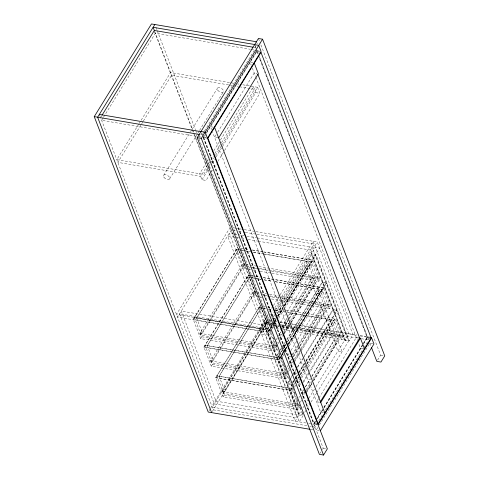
<?xml version="1.0" encoding="UTF-8"?>
<svg xmlns="http://www.w3.org/2000/svg" width="479" height="479" viewBox="0 0 479 479"><rect width="100%" height="100%" fill="white"/><g stroke="black" fill="none" stroke-linecap="round" stroke-linejoin="round"><path stroke-width="0.36" stroke-dasharray="2.4 1.8" d="M100.955 116.948L101.74 115.678M103.177 117.756L101.608 120.301L200.982 137.15M103.572 117.121L155.394 33.183L250.355 49.283M138.784 124.049L116.792 159.657L203.761 174.404L208.473 166.77M139.173 123.414L140.742 120.87M141.137 120.235L170.584 72.545L229.968 82.61M142.97 121.678L117.84 162.375L200.683 176.416L208.143 164.339M143.365 121.043L171.632 75.257L232.477 85.573M163.561 175.482L190.259 132.24M190.654 131.605L191.834 129.695M192.223 129.061L217.352 88.364M169.686 178.775L197.564 133.629M197.959 132.988L199.132 131.084M199.527 130.45L223.477 91.657M204.108 131.629L202.144 134.809L200.671 134.557M204.497 130.995L255.145 48.966M203.192 137.521L203.976 136.252M207.12 131.162L256.978 50.409M204.521 135.617L203.347 137.521L207.467 138.215M206.473 132.449L256.942 50.714L259.69 51.175M316.769 423.592L314.02 423.131L203.809 137.509L206.162 133.689M206.557 133.054L256.834 51.63L259.582 52.091M216.125 134.707L214.556 137.251L218.675 137.952M217.7 132.162L254.229 72.994L256.978 73.461M206.706 162.255L199.635 173.703L201.964 179.739L206.09 180.433L210.012 174.075M207.096 161.621L208.275 159.717M209.844 157.172L211.808 153.993M213.772 150.813L220.053 140.64M220.448 140L253.427 86.591L255.75 92.621L221.987 147.304M208.539 163.698L210.497 160.519M210.892 159.884L213.245 156.07M214.82 153.525L221.1 143.353M221.496 142.718L254.475 89.304L239.075 86.693M208.862 166.135L210.826 162.956M211.221 162.321L213.969 157.872M215.538 155.328L221.819 145.155M222.214 144.514L257.546 87.286L240.23 84.352M201.964 179.739L208.245 169.56M208.64 168.925L210.604 165.746M212.173 163.201L214.526 159.387M216.101 156.843L221.597 147.939M211.586 171.536L212.371 170.261M213.939 167.716L216.298 163.902M217.867 161.357L224.148 151.184M224.543 150.55L259.875 93.321L257.546 87.286M230.285 227.268L176.5 314.386L263.462 329.127L268.569 320.858M231.333 229.98L177.547 317.098L260.384 331.145L266.671 320.966M200.641 338.617L201.791 336.761L194.396 317.607L269.366 330.318L276.76 349.472L275.611 351.323L200.641 338.617L193.253 319.463L237.698 247.481M193.288 319.553L237.734 247.577M196.683 318.08L238.835 249.81M277.455 344.67L275.503 347.826L200.533 335.114L199.833 333.306L242.751 263.797L244.955 264.174M200.533 335.114L243.452 265.611L242.751 263.797M202.467 333.073L244.619 264.797L238.799 249.721L196.647 317.99L202.467 333.073L200.216 332.689M248.35 269.24L243.943 268.491L245.086 266.635M211.293 366.213L212.436 364.357L205.048 345.203L280.017 357.915L287.406 377.069L286.262 378.925L211.293 366.213L203.904 347.059L248.344 275.084L250.547 275.455M207.329 345.676L249.487 277.407M288.101 372.267L286.155 375.422L211.185 362.717L210.485 360.903L253.403 291.4L255.606 291.771M211.185 362.717L254.098 293.208L253.403 291.4M213.113 360.669L255.271 292.394L249.451 277.317L207.293 345.587L213.113 360.669L210.868 360.286M259.001 296.836L254.588 296.088L255.732 294.232M223.106 396.828L224.25 394.971L216.861 375.817L291.831 388.529L299.219 407.683L298.076 409.533L223.106 396.828L215.718 377.674L260.157 305.692L262.396 306.159M260.193 305.782L215.748 377.763L290.717 390.475L292.645 387.355M219.143 376.29L261.294 308.021M266.797 316.344L259.337 328.426L295.124 421.173L298.944 414.994L265.48 328.283L269.605 328.983L303.063 415.694L299.249 421.873L265.791 335.156L269.719 328.798M267.192 315.709L269.156 312.53M269.545 311.895L271.904 308.081M273.473 305.536L279.754 295.363M280.149 294.729L313.128 241.314L348.916 334.055L345.102 340.234L349.221 340.934L353.041 334.755L317.254 242.009L254.481 231.369M209.024 410.778L210.203 408.874M210.592 408.24L265.462 319.373M298.746 404.773L297.962 406.036L222.992 393.325L222.298 391.517L265.21 322.008L267.42 322.385M268.24 318.427L270.204 315.248M270.593 314.607L272.952 310.793M274.916 307.614L280.017 299.351M281.586 296.806L314.176 244.027L255.529 234.081M222.992 393.325L265.911 323.822L265.21 322.008M212.305 411.509L267.659 321.852M224.926 391.283L267.078 323.008L261.265 307.931L219.107 376.201L224.926 391.283L222.681 390.9M268.959 320.223L269.743 318.954M271.318 316.409L273.671 312.595M275.239 310.051L281.52 299.878M281.915 299.243L317.254 242.009M268.342 323.648L261.666 334.462L265.791 335.156M268.737 323.014L270.306 320.469M271.874 317.924L274.233 314.11M275.802 311.566L281.299 302.668M281.688 302.027L315.457 247.344L319.577 248.044L283.46 306.542M280.712 356.568L276.593 355.867L266.114 328.726L268.474 324.906M270.827 321.092L268.869 324.271L279.143 326.061M271.222 320.457L274.76 314.727M275.15 314.092L281.442 303.902M281.832 303.267L311.703 254.888L315.829 255.588L326.301 282.736L295.256 333.019M268.677 327.408L267.156 330.031L268.713 327.498M270.629 324.247L271.413 322.984M272.976 320.457L275.317 316.661M277.269 313.506L282.341 305.285M283.903 302.758L309.272 261.666L283.939 302.848M271.449 323.074L270.665 324.337L273.599 324.87M273.006 320.547L275.347 316.757M277.299 313.595L282.376 305.374M275.185 345.401L272.94 345.018L267.815 331.749L269.767 328.588M271.33 326.061L272.108 324.792M273.671 322.265L276.012 318.475M277.575 315.942L283.041 307.093M284.598 304.566L309.973 263.474L312.218 263.857L285.286 307.476M271.288 326.259L272.467 324.349M272.856 323.714L276 318.625M277.569 316.08L283.065 307.183M270.15 329.055L268.222 332.175L275.611 351.323M270.539 328.42L272.491 325.265M272.88 324.63L276.006 319.571M277.952 316.415L283.029 308.195M284.592 305.668L312.667 260.193L264.157 251.972M270.186 329.145L268.258 332.264L193.253 319.463M270.575 328.516L272.527 325.355M272.916 324.72L276.036 319.667M277.988 316.505L283.065 308.284M284.622 305.758L312.703 260.283L264.192 252.062M271.419 327.516L272.599 325.606M274.168 323.062L276.132 319.882M276.916 318.607L283.209 308.422M284.777 305.877L315.829 255.588M272.018 328.971L273.97 325.81M274.359 325.175L277.09 320.75M278.652 318.224L283.73 310.003M276.868 328.468L278.437 325.918M280.407 322.738L285.514 314.458M287.089 311.913L309.099 276.257L313.224 276.958L288.849 316.433M281.814 326.492L286.921 318.218M288.496 315.667L312.476 276.832L314.805 282.861L290.43 322.337M282.167 327.259L287.28 318.978M280.766 331.953L279.191 334.498L283.317 335.198M282.73 328.768L288.627 319.218M289.023 318.583L311.428 282.293L315.553 282.993L319.625 293.549L315.499 292.849L305.027 265.701L309.153 266.402L313.224 276.958M272.94 345.018L275.67 340.593M276.06 339.964L278.012 336.803M278.401 336.168L280.742 332.378M282.694 329.217L288.939 319.098M289.328 318.469L315.092 276.748L309.973 263.474M275.503 347.826L274.808 346.018L277.928 340.964M279.479 338.443L281.826 334.641M283.772 331.492L317.721 276.509L268.479 268.162M283.748 333.162L290.034 322.972M277.844 344.036L279.796 340.874M280.185 340.246L282.526 336.456M284.478 333.294L290.717 323.181M291.112 322.553L318.421 278.323L317.721 276.509M283.712 334.564L289.609 325.013M291.178 322.463L315.553 282.993M271.874 273.228L318.912 281.203L320.056 279.347L312.667 260.193M276.593 355.867L279.73 350.778M280.125 350.143L282.089 346.964M282.484 346.329L284.837 342.509M286.807 339.324L293.094 329.139M293.489 328.504L322.175 282.035L311.703 254.888M290.675 384.044L287.238 383.463L276.766 356.322L279.119 352.502M280.694 349.957L281.478 348.688M281.874 348.053L285.406 342.323M286.981 339.779L292.088 331.498M292.483 330.863L322.355 282.49L326.474 283.185L336.953 310.332L305.901 360.615M279.718 354.376L277.802 357.627L279.754 354.466M281.281 351.843L282.844 349.317M283.233 348.688L285.963 344.257M287.526 341.731L292.597 333.516M294.16 330.983L319.918 289.262L294.196 331.073M281.317 351.939L282.873 349.407M283.269 348.778L285.999 344.353M287.562 341.82L292.633 333.606M285.837 372.997L283.586 372.614L278.467 359.346L280.419 356.184M281.981 353.658L283.927 350.496M284.322 349.862L286.664 346.072M288.226 343.539L293.298 335.324M295.25 332.163L320.619 291.07L322.87 291.454L295.938 335.072M281.892 354.658L283.855 351.478M284.251 350.844L286.604 347.024M288.568 343.844L293.681 335.569M286.262 378.925L278.874 359.771L280.796 356.651M281.185 356.023L283.137 352.861M283.532 352.227L286.652 347.167M288.603 344.012L294.07 335.162M294.459 334.528L323.313 287.789L263.043 277.575M280.832 356.741L278.91 359.861L203.94 347.149L248.379 275.174L250.583 275.545M281.221 356.113L283.173 352.951M283.562 352.316L286.687 347.263M288.639 344.102L294.1 335.252M294.495 334.617L323.349 287.879L263.079 277.664M282.065 355.113L283.245 353.203M283.64 352.568L286.777 347.479M287.957 345.569L293.855 336.019M294.25 335.384L326.474 283.185M282.275 357.196L280.712 359.729L278.467 359.346M282.664 356.568L284.616 353.406M285.011 352.772L287.352 348.981M289.304 345.82L295.549 335.707M289.088 353.52L287.514 356.065L291.639 356.765M291.052 350.335L297.345 340.15M297.734 339.509L319.75 303.854L323.876 304.554L299.501 344.03M292.07 354.723L298.357 344.539M298.752 343.904L323.121 304.428L325.451 310.458L301.081 349.933M292.819 354.855L299.106 344.664M291.418 359.549L289.843 362.094L293.968 362.795M293.382 356.364L299.668 346.179M300.064 345.545L322.08 309.889L326.199 310.59L330.276 321.146L326.151 320.445L315.679 293.298L319.798 293.998L323.876 304.554M283.586 372.614L286.316 368.189M286.711 367.561L288.663 364.399M289.053 363.765L291.783 359.34M293.346 356.813L299.591 346.7M299.98 346.066L325.738 304.345L320.619 291.07M286.155 375.422L285.454 373.614L286.622 371.722M288.178 369.201L288.963 367.926M290.519 365.411L292.867 361.609M294.423 359.088L299.501 350.868M301.057 348.341L328.372 304.105L279.125 295.759M294.393 360.759L300.686 350.568M288.496 371.632L290.442 368.471M290.837 367.842L293.567 363.417M294.357 362.16L329.067 305.919L328.372 304.105M282.52 300.824L329.558 308.799L330.702 306.943L323.313 287.789M287.238 383.463L289.597 379.649M291.166 377.105L292.741 374.56M293.13 373.925L295.884 369.471M297.453 366.92L302.566 358.645M304.135 356.101L332.827 309.632L322.355 282.49M303.177 414.778L299.052 414.078L287.412 383.919L289.771 380.098M290.166 379.464L292.124 376.284M292.519 375.65L295.663 370.56M297.627 367.375L303.129 358.46M303.524 357.825L333.001 310.087L337.126 310.781L348.76 340.946L317.32 391.87M292.543 382.254L293.717 380.35M295.292 377.805L297.645 373.985M298.824 372.075L304.327 363.166M292.717 382.709L293.896 380.799M294.286 380.164L297.429 375.075M298.609 373.165L304.506 363.615M306.075 361.07L337.126 310.781M292.31 383.721L289.579 388.146M292.735 383.182L294.657 379.931M295.046 379.296L297.387 375.506M299.375 372.434L305.584 362.232M306.009 361.687L331.767 319.966M297.651 403.611L295.399 403.228L290.28 389.96L293.01 385.535M293.399 384.9L295.351 381.739M295.741 381.11L298.477 376.686M300.034 374.153L306.279 364.04M306.674 363.405L332.432 321.684L334.683 322.068L307.752 365.687M298.076 409.533L290.687 390.385L292.609 387.266M296.124 381.577L298.854 377.153M300.417 374.62L305.488 366.405M307.051 363.878L335.126 318.403L342.515 337.557L341.371 339.407L333.983 320.259L287.675 312.41M293.034 386.721L294.986 383.565M295.375 382.931L298.89 377.242M300.453 374.716L305.524 366.495M307.087 363.968L335.162 318.493L285.879 310.057M294.088 387.81L292.525 390.337L290.28 389.96M294.477 387.176L296.429 384.02M296.818 383.386L299.555 378.961M301.111 376.434L307.356 366.315M300.129 380.476L298.166 383.661L302.285 384.362M301.704 377.931L306.811 369.656M308.386 367.106L330.396 331.456L334.522 332.151L310.147 371.626M303.111 381.685L309.009 372.135M309.398 371.5L333.773 332.025L337.264 341.072L313.284 379.913M303.464 382.452L309.757 372.261M303.62 389.523L301.656 392.708L305.776 393.409L312.069 383.224M305.195 386.978L310.302 378.703M311.877 376.153L333.893 340.503L338.012 341.198L342.09 351.754L337.964 351.059L326.325 320.894L330.45 321.595L334.522 332.151M295.399 403.228L297.351 400.067M298.914 397.54L299.692 396.277M301.255 393.744L303.596 389.954M305.548 386.793L310.23 379.206M311.793 376.68L337.551 334.959L332.432 321.684M297.962 406.036L297.267 404.228L298.046 402.965M301.944 396.654L304.68 392.223M306.237 389.702L311.314 381.482M312.871 378.955L340.186 334.719L293.142 326.744M306.602 390.732L312.889 380.548M300.303 402.246L302.255 399.085M302.644 398.456L304.985 394.666M306.548 392.133L312.009 383.29M313.571 380.763L340.88 336.527L340.186 334.719M313.643 380.673L338.012 341.198M299.052 414.078L301.016 410.898M302.979 407.719L303.764 406.443M308.482 398.809L305.728 403.264L309.853 403.965L306.71 409.054M308.871 398.175L314.38 389.259M315.948 386.709L344.641 340.246L333.001 310.087M304.746 412.233L306.321 409.689M311.033 402.055L316.93 392.505M318.583 398.576L316.619 401.761L320.056 402.342M318.978 397.941L356.292 337.503L359.669 338.078M314.02 423.131L315.589 420.586M315.978 419.945L322.265 409.773M323.834 407.228L361.938 345.515M363.507 342.97L367.046 337.246L258.983 57.199M315.469 421.508L313.907 424.047L318.032 424.741M317.427 418.341L323.684 408.204M324.079 407.569L363.202 344.209M363.591 343.575L367.501 337.24M315.439 421.807L313.871 424.352L312.398 424.101M317.403 418.628L323.684 408.449M324.079 407.815L362.944 344.862M363.339 344.227L367.656 337.234M314.23 428.178L316.876 423.885M318.84 420.706L322.768 414.347M325.516 409.892L363.603 348.215M363.992 347.58L368.315 340.581M369.046 339.389L370.075 337.725M317.799 427.543L316.236 430.076L318.984 430.543M319.361 425.005L369.83 343.269L373.267 343.85M320.164 453.116L320.93 451.877M322.451 449.41L323.217 448.17L203.168 137.066M377.578 360.13L380.631 355.184L260.043 42.685M253.726 47.319L255.93 47.69M251.092 49.409L254.774 50.032M252.906 62.905L250.158 62.438L251.23 65.228M230.698 82.735L233.632 83.232M236.566 83.729L239.494 84.226M233.213 85.699L238.344 86.567M255.75 92.621L259.875 93.321M213.233 127.163L210.479 126.695L211.556 129.48M203.809 137.509L205.868 137.856M233.219 227.764L234.686 228.01M235.417 228.136L241.284 229.13M244.218 229.627L253.744 231.243M232.8 230.231L235.734 230.728M238.668 231.225L242.332 231.848M245.266 232.345L254.792 233.962M233.728 233.974L229.333 233.225L264.073 323.253L269.934 324.247M234.465 234.093L237.392 234.59M238.129 234.716L243.991 235.71M246.924 236.207L256.457 237.823M257.187 237.949L312.17 247.272L346.91 337.3L293.393 328.229M238.614 237.871L227.615 236.003L262.354 326.037L268.953 327.151M241.542 238.368L245.212 238.991M248.14 239.488L257.672 241.099M258.403 241.224L310.458 250.05L345.197 340.078L282.574 329.438M241.368 248.11L244.308 248.607M245.044 248.733L248.721 249.355M252.397 249.978L263.42 251.846M245.08 248.823L248.757 249.445M252.433 250.068L263.456 251.936M245.374 250.834L236.554 249.337L243.943 268.491M246.104 250.96L250.517 251.703M253.457 252.205L263.743 253.948M264.48 254.074L311.524 262.049L318.912 281.203M236.584 249.427L243.937 250.673M244.673 250.798L250.553 251.798M253.493 252.295L262.312 253.792M263.049 253.912L311.554 262.139M245.691 264.3L249.367 264.923M250.104 265.049L255.984 266.043M258.923 266.54L267.743 268.036M242.368 264.42L244.619 264.797M315.092 276.748L317.337 277.125M243.452 265.611L245.655 265.983M246.392 266.108L249.331 266.605M252.271 267.102L255.948 267.725M259.618 268.354L268.438 269.845M269.174 269.97L318.421 278.323M248.763 267.258L250.23 267.51M250.966 267.635L256.846 268.629M257.582 268.755L268.605 270.623M271.545 271.12L320.056 279.347M249.086 269.36L250.559 269.611M253.499 270.108L257.169 270.731M260.109 271.234L271.138 273.102M322.175 282.035L326.301 282.736M251.283 275.581L254.96 276.203M255.696 276.329L260.103 277.078M251.319 275.67L254.996 276.293M255.732 276.419L260.139 277.167M251.613 277.682L247.2 276.934L254.588 296.088M252.343 277.808L255.283 278.305M256.02 278.431L261.163 279.305M264.103 279.802L272.192 281.173M275.132 281.67L322.169 289.645L329.558 308.799M247.236 277.024L250.176 277.521M250.912 277.646L253.852 278.149M254.583 278.269L261.199 279.395M264.139 279.892L272.228 281.263M275.168 281.76L322.205 289.735M256.343 291.897L260.013 292.519M260.75 292.645L266.629 293.639M269.569 294.136L278.389 295.633M253.02 292.016L255.271 292.394M325.738 304.345L327.989 304.728M254.098 293.208L256.307 293.579M257.037 293.705L260.714 294.328M261.45 294.453L267.33 295.447M270.27 295.95L279.089 297.441M279.826 297.567L329.067 305.919M263.085 295.477L267.498 296.226M268.228 296.351L279.257 298.219M282.197 298.716L330.702 306.943M259.738 296.956L263.408 297.585M264.145 297.704L268.557 298.453M271.497 298.95L281.784 300.698M332.827 309.632L336.953 310.332M263.097 306.195L266.809 306.907M267.51 306.937L271.952 307.775M274.856 308.189L285.185 310.021M263.42 308.296L259.013 307.548L266.402 326.702M264.157 308.422L265.629 308.668M268.569 309.165L272.246 309.793M275.185 310.29L284.736 311.907M259.049 307.638L261.989 308.135M262.726 308.26L265.665 308.757M268.605 309.26L272.276 309.883M275.215 310.38L284.771 311.997M287.711 312.5L334.019 320.349M272.791 317.912L275.545 318.379M270.312 320.194L268.839 319.942L262.384 303.225M273.252 320.696L276.934 321.319M279.88 321.816L289.448 323.439M290.184 323.565L357.172 334.923M360.118 335.42L369.686 337.042M268.282 320.385L266.073 320.008L212.287 407.126L305.77 422.975M269.018 320.511L271.964 321.008M272.701 321.134L277.113 321.882M280.059 322.385L288.891 323.882M291.837 324.379L357.352 335.486M360.298 335.983L369.566 337.587M367.046 337.246L369.105 337.599M274.036 323.505L278.443 324.253M279.179 324.379L290.202 326.247M269.33 323.097L267.12 322.726L193.995 133.21M270.066 323.223L271.539 323.475M274.479 323.972L278.161 324.594M281.107 325.097L292.148 326.971M292.885 327.091L358.4 338.198M361.346 338.701L368.704 339.946L259.552 57.067M264.833 322.63L267.078 323.008M337.551 334.959L339.803 335.336M274.335 324.996L278.73 325.738M281.664 326.235L292.663 328.103M265.911 323.822L268.114 324.193M282.083 326.558L290.903 328.055M291.639 328.181L340.88 336.527M269.018 325.097L272.695 325.72M273.425 325.846L279.305 326.84M282.245 327.337L291.064 328.834M291.801 328.959L342.515 337.557M271.545 327.57L273.353 327.899M275.958 328.319L281.838 329.318M344.641 340.246L348.76 340.946M266.114 328.726L270.24 329.42M194.432 317.697L269.402 330.408M267.815 331.749L270.066 332.127M363.118 348.526L360.37 348.059L358.585 343.443M380.631 355.184L383.38 355.652M283.269 345.054L287.388 345.754M283.442 345.509L286.191 345.976M199.833 333.306L274.808 346.018M201.791 336.761L276.76 349.472M276.766 356.322L280.892 357.017L281.963 359.801M205.084 345.299L280.053 358.005M203.904 347.059L278.874 359.771M293.914 372.65L298.04 373.351M294.088 373.105L296.842 373.572M210.485 360.903L285.454 373.614M212.436 364.357L287.406 377.069M287.412 383.919L291.537 384.613L292.861 388.044M216.897 375.907L291.867 388.619M215.718 377.674L290.687 390.385M222.298 391.517L297.267 404.228M224.25 394.971L299.219 407.683M323.445 412.784L320.691 412.317L212.634 132.27M298.944 414.994L303.063 415.694M308.716 423.478L311.661 423.975M306.817 425.693L213.335 409.838L100.416 117.205M309.763 426.19L311.236 426.442M311.973 426.567L314.919 427.064L200.923 131.641M310.991 429.471L313.2 429.843M323.217 448.17L326.654 448.757M258.432 38.5L259.774 41.99M256.427 41.745L257.504 44.529M254.708 44.523L256.055 48.008M256.325 48.708L258.205 53.582M255.133 46.02L256.499 49.565M256.768 50.259L258.115 53.75M259.193 56.54L368.537 339.916M369.818 343.227L371.159 346.718M256.834 51.63L257.906 54.414M252.307 68.012L255.529 76.371M255.798 77.071L357.412 340.395M349.221 340.934L315.763 254.223L311.643 253.523L345.102 340.234M303.955 390.499L304.758 392.582M201.533 132.827L202.904 136.371M199.204 134.419L200.282 137.21M155.92 27.309L156.992 30.093M157.262 30.794L195.438 129.731M195.707 130.426L196.785 133.216M198.935 138.79L262.115 302.524M270.509 330.121L271.85 333.6M273.461 337.773L274.269 339.862M275.88 344.036L276.688 346.125M278.832 351.694L279.64 353.783M283.035 362.585L283.843 364.675M284.113 365.369L285.724 369.549M285.993 370.243L287.334 373.722M288.945 377.901L290.292 381.38M294.447 392.157L295.771 395.582M296.83 398.324L298.148 401.755M299.207 404.492L300.004 406.551M300.267 407.234L301.854 411.347M302.117 412.036L302.914 414.09M154.741 31.482L192.378 129.031M192.648 129.725L193.726 132.509M154.43 31.614L192.067 129.162M192.336 129.857L193.408 132.641M193.678 133.342L267.545 324.846M99.339 114.415L100.147 116.511M264.109 325.121L181.266 311.075L216.005 401.103L298.848 415.149L264.109 325.121M262.39 327.899L179.547 313.853L214.287 403.881L297.13 417.928L262.39 327.899M163.968 177.26A3.491 1.94 31.7 0 0 169.404 179.194A3.491 1.94 31.7 0 0 166.5 174.931A3.491 1.94 31.7 0 0 163.968 177.26M217.759 90.148A3.491 1.94 31.7 0 0 223.19 92.076A3.491 1.94 31.7 0 0 220.292 87.813A3.491 1.94 31.7 0 0 217.759 90.148"/><path stroke-width="0.72" d="M310.254 429.346L208.239 412.048L94.249 116.625L151.472 23.95L256.427 41.745M154.843 24.525L97.62 117.199L211.616 412.623M102.129 115.044L154.346 30.47L252.99 47.193M201.018 131.486L205.138 132.186L327.343 448.871L323.523 455.05L319.403 454.349L197.204 137.665L258.432 38.5L262.552 39.2L384.751 355.885L380.937 362.064L376.811 361.364L371.429 347.413M323.523 455.05L201.324 138.365L262.552 39.2M207.467 138.215L261.067 51.409L258.738 45.379L254.612 44.679M218.675 137.952L258.355 73.694L254.277 63.138M320.385 401.695L359.669 338.078L257.87 74.263M320.744 402.462L360.418 338.204L359.04 337.97M318.032 424.741L371.626 337.935L370.255 337.701M320.355 430.777L373.955 343.97L371.626 337.935M254.708 44.523L153.124 27.303L154.472 30.788M99.339 114.415L200.923 131.641M94.249 116.625L199.204 134.419M197.204 137.665L201.324 138.365M360.418 338.204L364.489 348.76M214.604 127.396L324.816 413.018M260.953 52.325L207.928 138.209L318.14 423.825L371.165 337.946L260.953 52.325"/></g></svg>
